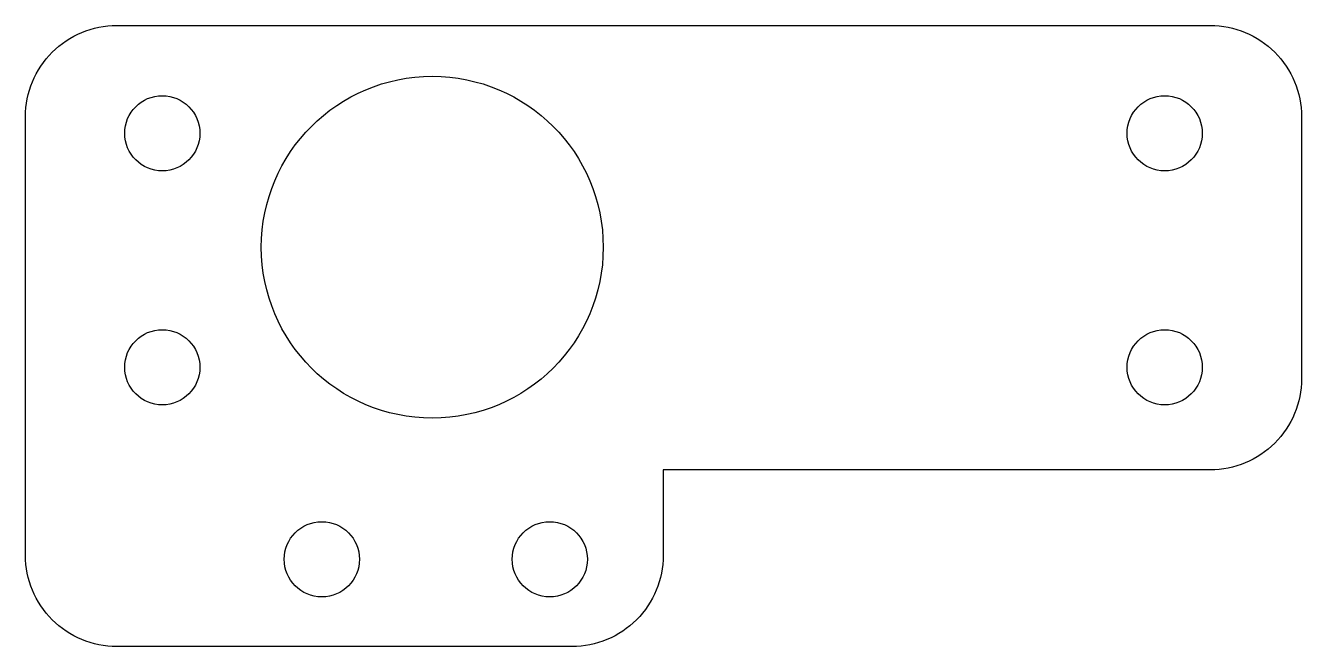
# Model space of a CAD drawing. Header units: millimetres. Extents: x 47.6 to 103.6, y -72.5 to -45.3.
import ezdxf

# ---------------------------------------------------------------- set-up
doc = ezdxf.new("R2010")
doc.units = ezdxf.units.MM
doc.layers.get('0').update_dxf_attribs({"linetype": 'CONTINUOUS'})

msp = doc.modelspace()

# ---------------------------------------------------------------- linework, layer by layer
msp.add_lwpolyline([(75.571, -68.521, -0.414214), (71.571, -72.521), (51.592, -72.521, -0.414214), (47.592, -68.521), (47.592, -49.271, -0.414214), (51.592, -45.271), (99.571, -45.271, -0.414214), (103.571, -49.271), (103.571, -60.771, -0.414214), (99.571, -64.771), (75.571, -64.771)], format="xyb", close=True)
for centre, radius in [((65.437, -55), 7.5), ((53.592, -50), 1.65), ((97.571, -50), 1.65), ((53.592, -60.269), 1.65), ((97.571, -60.269), 1.65), ((60.592, -68.695), 1.65), ((70.592, -68.695), 1.65)]:
    msp.add_circle(centre, radius)

doc.saveas('drawing.dxf')
